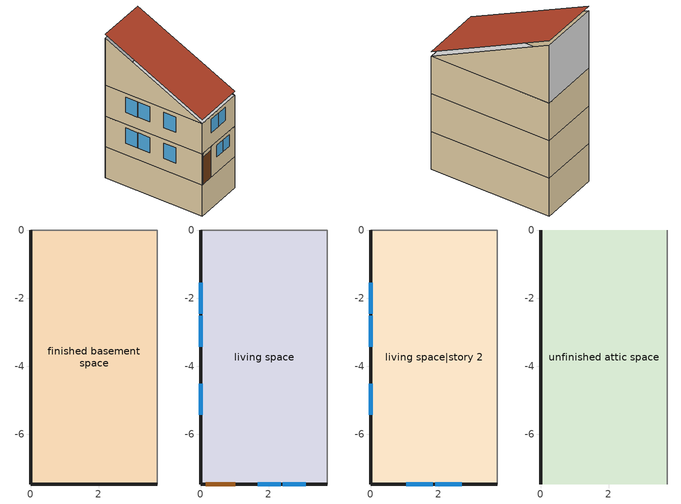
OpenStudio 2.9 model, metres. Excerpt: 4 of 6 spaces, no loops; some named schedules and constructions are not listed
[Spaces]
finished basement space
 floor foundation (FloorFndGrndFinB): 0,-7.47 0,0 3.73,0 3.73,-7.47 z-2.44
 wall foundation (WallFndGrndFinB): 0,0 0,-7.47 3.73,-7.47 z-2.44:0
 wall adiabatic (WallFndGrndFinB Reversed): 3.73,-7.47 3.73,0 0,0 z-2.44:0
living space
 floor to finished basement space (FloorFinUninsFin): 0,-7.47 0,0 3.73,0 3.73,-7.47 z0
 wall outside (WallExtInsFin): 0,0 0,-7.47 0.13,-7.47 1.05,-7.47 3.73,-7.47 z0:2.44
 wall adiabatic (WallIntFinUninsFin Reversed): 3.73,-7.47 3.73,0 0,0 z0:2.44
 window (WindowConstruction): 1.69,-7.47 2.36,-7.47 / 2.42,-7.47 3.09,-7.47 z1.24:2.13; 0,-1.55 0,-2.46 / 0,-2.52 0,-3.42 / 0,-4.52 0,-5.43 z0.93:2.13
 door (Door): 0.15,-7.47 1.02,-7.47 z0:2.13
living space|story 2
 floor to living space (FloorFinUninsFin): 0,-7.47 0,0 3.73,0 3.73,-7.47 z2.44
 wall outside (WallExtInsFin): 0,0 0,-7.47 3.73,-7.47 z2.44:4.88
 wall adiabatic (WallIntFinUninsFin Reversed): 3.73,-7.47 3.73,0 0,0 z2.44:4.88
 window (WindowConstruction): 1.04,-7.47 1.84,-7.47 / 1.9,-7.47 2.69,-7.47 z3.52:4.57; 0,-1.55 0,-2.46 / 0,-2.52 0,-3.42 / 0,-4.52 0,-5.43 z3.37:4.57
unfinished attic space
 floor to living space|story 2 (FloorFinInsUnfinAttic): 0,-7.47 0,0 3.73,0 3.73,-7.47 z4.88
 wall outside (WallExtUninsUnfin): 0,0,8.61 0,0,4.88 0,-7.47,4.88
 wall adiabatic (WallIntUnfinUninsUnfin Reversed): 3.73,0,8.61 3.73,-7.47,4.88 3.73,0,4.88
 ceiling adiabatic (RoofUnfinUninsExt Reversed): 3.73,0 0,0 z4.88:8.61
 roof outside (RoofUnfinInsExt): 3.73,0,8.91 0,0,8.91 0,-7.47,5.18 3.73,-7.47,5.18
[Schedule:Rule] Apply Sunday=Yes; Apply Monday=Yes; Apply Tuesday=Yes; Apply Wednesday=Yes; Apply Thursday=Yes; Apply Friday=Yes; Apply Saturday=Yes
res cooling setpoint allday rule10: Schedule Ruleset=res cooling setpoint; Rule Order=2; Day Schedule=res cooling setpoint allday10; Date Specification Type=DateRange; Start Month=10; Start Day=1; End Month=10; End Day=31
res cooling setpoint allday rule11: Schedule Ruleset=res cooling setpoint; Rule Order=1; Day Schedule=res cooling setpoint allday11; Date Specification Type=DateRange; Start Month=11; Start Day=1; End Month=11; End Day=30
res cooling setpoint allday rule12: Schedule Ruleset=res cooling setpoint; Rule Order=0; Day Schedule=res cooling setpoint allday12; Date Specification Type=DateRange; Start Month=12; Start Day=1; End Month=12; End Day=31
res refrig schedule allday rule1: Schedule Ruleset=res refrig schedule; Rule Order=11; Day Schedule=res refrig schedule allday1; Date Specification Type=DateRange; Start Month=1; Start Day=1; End Month=1; End Day=31
res refrig schedule allday rule2: Schedule Ruleset=res refrig schedule; Rule Order=10; Day Schedule=res refrig schedule allday2; Date Specification Type=DateRange; Start Month=2; Start Day=1; End Month=2; End Day=28
res refrig schedule allday rule3: Schedule Ruleset=res refrig schedule; Rule Order=9; Day Schedule=res refrig schedule allday3; Date Specification Type=DateRange; Start Month=3; Start Day=1; End Month=3; End Day=31
res refrig schedule allday rule4: Schedule Ruleset=res refrig schedule; Rule Order=8; Day Schedule=res refrig schedule allday4; Date Specification Type=DateRange; Start Month=4; Start Day=1; End Month=4; End Day=30
res refrig schedule allday rule5: Schedule Ruleset=res refrig schedule; Rule Order=7; Day Schedule=res refrig schedule allday5; Date Specification Type=DateRange; Start Month=5; Start Day=1; End Month=5; End Day=31
res refrig schedule allday rule6: Schedule Ruleset=res refrig schedule; Rule Order=6; Day Schedule=res refrig schedule allday6; Date Specification Type=DateRange; Start Month=6; Start Day=1; End Month=6; End Day=30
res refrig schedule allday rule7: Schedule Ruleset=res refrig schedule; Rule Order=5; Day Schedule=res refrig schedule allday7; Date Specification Type=DateRange; Start Month=7; Start Day=1; End Month=7; End Day=31
res refrig schedule allday rule8: Schedule Ruleset=res refrig schedule; Rule Order=4; Day Schedule=res refrig schedule allday8; Date Specification Type=DateRange; Start Month=8; Start Day=1; End Month=8; End Day=31
res refrig schedule allday rule9: Schedule Ruleset=res refrig schedule; Rule Order=3; Day Schedule=res refrig schedule allday9; Date Specification Type=DateRange; Start Month=9; Start Day=1; End Month=9; End Day=30
res refrig schedule allday rule10: Schedule Ruleset=res refrig schedule; Rule Order=2; Day Schedule=res refrig schedule allday10; Date Specification Type=DateRange; Start Month=10; Start Day=1; End Month=10; End Day=31
res refrig schedule allday rule11: Schedule Ruleset=res refrig schedule; Rule Order=1; Day Schedule=res refrig schedule allday11; Date Specification Type=DateRange; Start Month=11; Start Day=1; End Month=11; End Day=30
res refrig schedule allday rule12: Schedule Ruleset=res refrig schedule; Rule Order=0; Day Schedule=res refrig schedule allday12; Date Specification Type=DateRange; Start Month=12; Start Day=1; End Month=12; End Day=31
res cw schedule allday ruleset1: Schedule Ruleset=res cw schedule; Rule Order=6; Day Schedule=res cw schedule allday1; Date Specification Type=SpecificDates; Specific Month 1=1; Specific Day 1=1; Specific Month 2=1; Specific Day 2=8; Specific Month 3=1; Specific Day 3=15; Specific Month 4=1; Specific Day 4=22; Specific Month 5=1; Specific Day 5=29; Specific Month 6=2; Specific Day 6=5; Specific Month 7=2; Specific Day 7=12; Specific Month 8=2; Specific Day 8=19; Specific Month 9=2; Specific Day 9=26; Specific Month 10=3; Specific Day 10=5; Specific Month 11=3; Specific Day 11=12; Specific Month 12=3; Specific Day 12=19; Specific Month 13=3; Specific Day 13=26; Specific Month 14=4; Specific Day 14=2; Specific Month 15=4; Specific Day 15=9; Specific Month 16=4; Specific Day 16=16; Specific Month 17=4; Specific Day 17=23; Specific Month 18=4; Specific Day 18=30; Specific Month 19=5; Specific Day 19=7; Specific Month 20=5; Specific Day 20=14; Specific Month 21=5; Specific Day 21=21; Specific Month 22=5; Specific Day 22=28; Specific Month 23=6; Specific Day 23=4; Specific Month 24=6; Specific Day 24=11; Specific Month 25=6; Specific Day 25=18; Specific Month 26=6; Specific Day 26=25; Specific Month 27=7; Specific Day 27=2; Specific Month 28=7; Specific Day 28=9; Specific Month 29=7; Specific Day 29=16; Specific Month 30=7; Specific Day 30=23; Specific Month 31=7; Specific Day 31=30; Specific Month 32=8; Specific Day 32=6; Specific Month 33=8; Specific Day 33=13; Specific Month 34=8; Specific Day 34=20; Specific Month 35=8; Specific Day 35=27; Specific Month 36=9; Specific Day 36=3; Specific Month 37=9; Specific Day 37=10; Specific Month 38=9; Specific Day 38=17; Specific Month 39=9; Specific Day 39=24; Specific Month 40=10; Specific Day 40=1; Specific Month 41=10; Specific Day 41=8; Specific Month 42=10; Specific Day 42=15; Specific Month 43=10; Specific Day 43=22; Specific Month 44=10; Specific Day 44=29; Specific Month 45=11; Specific Day 45=5; Specific Month 46=11; Specific Day 46=12; Specific Month 47=11; Specific Day 47=19; Specific Month 48=11; Specific Day 48=26; Specific Month 49=12; Specific Day 49=3; Specific Month 50=12; Specific Day 50=10; Specific Month 51=12; Specific Day 51=17; Specific Month 52=12; Specific Day 52=24; Specific Month 53=12; Specific Day 53=31
res cw schedule allday ruleset2: Schedule Ruleset=res cw schedule; Rule Order=5; Day Schedule=res cw schedule allday2; Date Specification Type=SpecificDates; Specific Month 1=1; Specific Day 1=2; Specific Month 2=1; Specific Day 2=9; Specific Month 3=1; Specific Day 3=16; Specific Month 4=1; Specific Day 4=23; Specific Month 5=1; Specific Day 5=30; Specific Month 6=2; Specific Day 6=6; Specific Month 7=2; Specific Day 7=13; Specific Month 8=2; Specific Day 8=20; Specific Month 9=2; Specific Day 9=27; Specific Month 10=3; Specific Day 10=6; Specific Month 11=3; Specific Day 11=13; Specific Month 12=3; Specific Day 12=20; Specific Month 13=3; Specific Day 13=27; Specific Month 14=4; Specific Day 14=3; Specific Month 15=4; Specific Day 15=10; Specific Month 16=4; Specific Day 16=17; Specific Month 17=4; Specific Day 17=24; Specific Month 18=5; Specific Day 18=1; Specific Month 19=5; Specific Day 19=8; Specific Month 20=5; Specific Day 20=15; Specific Month 21=5; Specific Day 21=22; Specific Month 22=5; Specific Day 22=29; Specific Month 23=6; Specific Day 23=5; Specific Month 24=6; Specific Day 24=12; Specific Month 25=6; Specific Day 25=19; Specific Month 26=6; Specific Day 26=26; Specific Month 27=7; Specific Day 27=3; Specific Month 28=7; Specific Day 28=10; Specific Month 29=7; Specific Day 29=17; Specific Month 30=7; Specific Day 30=24; Specific Month 31=7; Specific Day 31=31; Specific Month 32=8; Specific Day 32=7; Specific Month 33=8; Specific Day 33=14; Specific Month 34=8; Specific Day 34=21; Specific Month 35=8; Specific Day 35=28; Specific Month 36=9; Specific Day 36=4; Specific Month 37=9; Specific Day 37=11; Specific Month 38=9; Specific Day 38=18; Specific Month 39=9; Specific Day 39=25; Specific Month 40=10; Specific Day 40=2; Specific Month 41=10; Specific Day 41=9; Specific Month 42=10; Specific Day 42=16; Specific Month 43=10; Specific Day 43=23; Specific Month 44=10; Specific Day 44=30; Specific Month 45=11; Specific Day 45=6; Specific Month 46=11; Specific Day 46=13; Specific Month 47=11; Specific Day 47=20; Specific Month 48=11; Specific Day 48=27; Specific Month 49=12; Specific Day 49=4; Specific Month 50=12; Specific Day 50=11; Specific Month 51=12; Specific Day 51=18; Specific Month 52=12; Specific Day 52=25
res cw schedule allday ruleset3: Schedule Ruleset=res cw schedule; Rule Order=4; Day Schedule=res cw schedule allday3; Date Specification Type=SpecificDates; Specific Month 1=1; Specific Day 1=3; Specific Month 2=1; Specific Day 2=10; Specific Month 3=1; Specific Day 3=17; Specific Month 4=1; Specific Day 4=24; Specific Month 5=1; Specific Day 5=31; Specific Month 6=2; Specific Day 6=7; Specific Month 7=2; Specific Day 7=14; Specific Month 8=2; Specific Day 8=21; Specific Month 9=2; Specific Day 9=28; Specific Month 10=3; Specific Day 10=7; Specific Month 11=3; Specific Day 11=14; Specific Month 12=3; Specific Day 12=21; Specific Month 13=3; Specific Day 13=28; Specific Month 14=4; Specific Day 14=4; Specific Month 15=4; Specific Day 15=11; Specific Month 16=4; Specific Day 16=18; Specific Month 17=4; Specific Day 17=25; Specific Month 18=5; Specific Day 18=2; Specific Month 19=5; Specific Day 19=9; Specific Month 20=5; Specific Day 20=16; Specific Month 21=5; Specific Day 21=23; Specific Month 22=5; Specific Day 22=30; Specific Month 23=6; Specific Day 23=6; Specific Month 24=6; Specific Day 24=13; Specific Month 25=6; Specific Day 25=20; Specific Month 26=6; Specific Day 26=27; Specific Month 27=7; Specific Day 27=4; Specific Month 28=7; Specific Day 28=11; Specific Month 29=7; Specific Day 29=18; Specific Month 30=7; Specific Day 30=25; Specific Month 31=8; Specific Day 31=1; Specific Month 32=8; Specific Day 32=8; Specific Month 33=8; Specific Day 33=15; Specific Month 34=8; Specific Day 34=22; Specific Month 35=8; Specific Day 35=29; Specific Month 36=9; Specific Day 36=5; Specific Month 37=9; Specific Day 37=12; Specific Month 38=9; Specific Day 38=19; Specific Month 39=9; Specific Day 39=26; Specific Month 40=10; Specific Day 40=3; Specific Month 41=10; Specific Day 41=10; Specific Month 42=10; Specific Day 42=17; Specific Month 43=10; Specific Day 43=24; Specific Month 44=10; Specific Day 44=31; Specific Month 45=11; Specific Day 45=7; Specific Month 46=11; Specific Day 46=14; Specific Month 47=11; Specific Day 47=21; Specific Month 48=11; Specific Day 48=28; Specific Month 49=12; Specific Day 49=5; Specific Month 50=12; Specific Day 50=12; Specific Month 51=12; Specific Day 51=19; Specific Month 52=12; Specific Day 52=26
res cw schedule allday ruleset4: Schedule Ruleset=res cw schedule; Rule Order=3; Day Schedule=res cw schedule allday4; Date Specification Type=SpecificDates; Specific Month 1=1; Specific Day 1=4; Specific Month 2=1; Specific Day 2=11; Specific Month 3=1; Specific Day 3=18; Specific Month 4=1; Specific Day 4=25; Specific Month 5=2; Specific Day 5=1; Specific Month 6=2; Specific Day 6=8; Specific Month 7=2; Specific Day 7=15; Specific Month 8=2; Specific Day 8=22; Specific Month 9=3; Specific Day 9=1; Specific Month 10=3; Specific Day 10=8; Specific Month 11=3; Specific Day 11=15; Specific Month 12=3; Specific Day 12=22; Specific Month 13=3; Specific Day 13=29; Specific Month 14=4; Specific Day 14=5; Specific Month 15=4; Specific Day 15=12; Specific Month 16=4; Specific Day 16=19; Specific Month 17=4; Specific Day 17=26; Specific Month 18=5; Specific Day 18=3; Specific Month 19=5; Specific Day 19=10; Specific Month 20=5; Specific Day 20=17; Specific Month 21=5; Specific Day 21=24; Specific Month 22=5; Specific Day 22=31; Specific Month 23=6; Specific Day 23=7; Specific Month 24=6; Specific Day 24=14; Specific Month 25=6; Specific Day 25=21; Specific Month 26=6; Specific Day 26=28; Specific Month 27=7; Specific Day 27=5; Specific Month 28=7; Specific Day 28=12; Specific Month 29=7; Specific Day 29=19; Specific Month 30=7; Specific Day 30=26; Specific Month 31=8; Specific Day 31=2; Specific Month 32=8; Specific Day 32=9; Specific Month 33=8; Specific Day 33=16; Specific Month 34=8; Specific Day 34=23; Specific Month 35=8; Specific Day 35=30; Specific Month 36=9; Specific Day 36=6; Specific Month 37=9; Specific Day 37=13; Specific Month 38=9; Specific Day 38=20; Specific Month 39=9; Specific Day 39=27; Specific Month 40=10; Specific Day 40=4; Specific Month 41=10; Specific Day 41=11; Specific Month 42=10; Specific Day 42=18; Specific Month 43=10; Specific Day 43=25; Specific Month 44=11; Specific Day 44=1; Specific Month 45=11; Specific Day 45=8; Specific Month 46=11; Specific Day 46=15; Specific Month 47=11; Specific Day 47=22; Specific Month 48=11; Specific Day 48=29; Specific Month 49=12; Specific Day 49=6; Specific Month 50=12; Specific Day 50=13; Specific Month 51=12; Specific Day 51=20; Specific Month 52=12; Specific Day 52=27
res cw schedule allday ruleset5: Schedule Ruleset=res cw schedule; Rule Order=2; Day Schedule=res cw schedule allday5; Date Specification Type=SpecificDates; Specific Month 1=1; Specific Day 1=5; Specific Month 2=1; Specific Day 2=12; Specific Month 3=1; Specific Day 3=19; Specific Month 4=1; Specific Day 4=26; Specific Month 5=2; Specific Day 5=2; Specific Month 6=2; Specific Day 6=9; Specific Month 7=2; Specific Day 7=16; Specific Month 8=2; Specific Day 8=23; Specific Month 9=3; Specific Day 9=2; Specific Month 10=3; Specific Day 10=9; Specific Month 11=3; Specific Day 11=16; Specific Month 12=3; Specific Day 12=23; Specific Month 13=3; Specific Day 13=30; Specific Month 14=4; Specific Day 14=6; Specific Month 15=4; Specific Day 15=13; Specific Month 16=4; Specific Day 16=20; Specific Month 17=4; Specific Day 17=27; Specific Month 18=5; Specific Day 18=4; Specific Month 19=5; Specific Day 19=11; Specific Month 20=5; Specific Day 20=18; Specific Month 21=5; Specific Day 21=25; Specific Month 22=6; Specific Day 22=1; Specific Month 23=6; Specific Day 23=8; Specific Month 24=6; Specific Day 24=15; Specific Month 25=6; Specific Day 25=22; Specific Month 26=6; Specific Day 26=29; Specific Month 27=7; Specific Day 27=6; Specific Month 28=7; Specific Day 28=13; Specific Month 29=7; Specific Day 29=20; Specific Month 30=7; Specific Day 30=27; Specific Month 31=8; Specific Day 31=3; Specific Month 32=8; Specific Day 32=10; Specific Month 33=8; Specific Day 33=17; Specific Month 34=8; Specific Day 34=24; Specific Month 35=8; Specific Day 35=31; Specific Month 36=9; Specific Day 36=7; Specific Month 37=9; Specific Day 37=14; Specific Month 38=9; Specific Day 38=21; Specific Month 39=9; Specific Day 39=28; Specific Month 40=10; Specific Day 40=5; Specific Month 41=10; Specific Day 41=12; Specific Month 42=10; Specific Day 42=19; Specific Month 43=10; Specific Day 43=26; Specific Month 44=11; Specific Day 44=2; Specific Month 45=11; Specific Day 45=9; Specific Month 46=11; Specific Day 46=16; Specific Month 47=11; Specific Day 47=23; Specific Month 48=11; Specific Day 48=30; Specific Month 49=12; Specific Day 49=7; Specific Month 50=12; Specific Day 50=14; Specific Month 51=12; Specific Day 51=21; Specific Month 52=12; Specific Day 52=28
res cw schedule allday ruleset6: Schedule Ruleset=res cw schedule; Rule Order=1; Day Schedule=res cw schedule allday6; Date Specification Type=SpecificDates; Specific Month 1=1; Specific Day 1=6; Specific Month 2=1; Specific Day 2=13; Specific Month 3=1; Specific Day 3=20; Specific Month 4=1; Specific Day 4=27; Specific Month 5=2; Specific Day 5=3; Specific Month 6=2; Specific Day 6=10; Specific Month 7=2; Specific Day 7=17; Specific Month 8=2; Specific Day 8=24; Specific Month 9=3; Specific Day 9=3; Specific Month 10=3; Specific Day 10=10; Specific Month 11=3; Specific Day 11=17; Specific Month 12=3; Specific Day 12=24; Specific Month 13=3; Specific Day 13=31; Specific Month 14=4; Specific Day 14=7; Specific Month 15=4; Specific Day 15=14; Specific Month 16=4; Specific Day 16=21; Specific Month 17=4; Specific Day 17=28; Specific Month 18=5; Specific Day 18=5; Specific Month 19=5; Specific Day 19=12; Specific Month 20=5; Specific Day 20=19; Specific Month 21=5; Specific Day 21=26; Specific Month 22=6; Specific Day 22=2; Specific Month 23=6; Specific Day 23=9; Specific Month 24=6; Specific Day 24=16; Specific Month 25=6; Specific Day 25=23; Specific Month 26=6; Specific Day 26=30; Specific Month 27=7; Specific Day 27=7; Specific Month 28=7; Specific Day 28=14; Specific Month 29=7; Specific Day 29=21; Specific Month 30=7; Specific Day 30=28; Specific Month 31=8; Specific Day 31=4; Specific Month 32=8; Specific Day 32=11; Specific Month 33=8; Specific Day 33=18; Specific Month 34=8; Specific Day 34=25; Specific Month 35=9; Specific Day 35=1; Specific Month 36=9; Specific Day 36=8; Specific Month 37=9; Specific Day 37=15; Specific Month 38=9; Specific Day 38=22; Specific Month 39=9; Specific Day 39=29; Specific Month 40=10; Specific Day 40=6; Specific Month 41=10; Specific Day 41=13; Specific Month 42=10; Specific Day 42=20; Specific Month 43=10; Specific Day 43=27; Specific Month 44=11; Specific Day 44=3; Specific Month 45=11; Specific Day 45=10; Specific Month 46=11; Specific Day 46=17; Specific Month 47=11; Specific Day 47=24; Specific Month 48=12; Specific Day 48=1; Specific Month 49=12; Specific Day 49=8; Specific Month 50=12; Specific Day 50=15; Specific Month 51=12; Specific Day 51=22; Specific Month 52=12; Specific Day 52=29
res cw schedule allday ruleset7: Schedule Ruleset=res cw schedule; Rule Order=0; Day Schedule=res cw schedule allday7; Date Specification Type=SpecificDates; Specific Month 1=1; Specific Day 1=7; Specific Month 2=1; Specific Day 2=14; Specific Month 3=1; Specific Day 3=21; Specific Month 4=1; Specific Day 4=28; Specific Month 5=2; Specific Day 5=4; Specific Month 6=2; Specific Day 6=11; Specific Month 7=2; Specific Day 7=18; Specific Month 8=2; Specific Day 8=25; Specific Month 9=3; Specific Day 9=4; Specific Month 10=3; Specific Day 10=11; Specific Month 11=3; Specific Day 11=18; Specific Month 12=3; Specific Day 12=25; Specific Month 13=4; Specific Day 13=1; Specific Month 14=4; Specific Day 14=8; Specific Month 15=4; Specific Day 15=15; Specific Month 16=4; Specific Day 16=22; Specific Month 17=4; Specific Day 17=29; Specific Month 18=5; Specific Day 18=6; Specific Month 19=5; Specific Day 19=13; Specific Month 20=5; Specific Day 20=20; Specific Month 21=5; Specific Day 21=27; Specific Month 22=6; Specific Day 22=3; Specific Month 23=6; Specific Day 23=10; Specific Month 24=6; Specific Day 24=17; Specific Month 25=6; Specific Day 25=24; Specific Month 26=7; Specific Day 26=1; Specific Month 27=7; Specific Day 27=8; Specific Month 28=7; Specific Day 28=15; Specific Month 29=7; Specific Day 29=22; Specific Month 30=7; Specific Day 30=29; Specific Month 31=8; Specific Day 31=5; Specific Month 32=8; Specific Day 32=12; Specific Month 33=8; Specific Day 33=19; Specific Month 34=8; Specific Day 34=26; Specific Month 35=9; Specific Day 35=2; Specific Month 36=9; Specific Day 36=9; Specific Month 37=9; Specific Day 37=16; Specific Month 38=9; Specific Day 38=23; Specific Month 39=9; Specific Day 39=30; Specific Month 40=10; Specific Day 40=7; Specific Month 41=10; Specific Day 41=14; Specific Month 42=10; Specific Day 42=21; Specific Month 43=10; Specific Day 43=28; Specific Month 44=11; Specific Day 44=4; Specific Month 45=11; Specific Day 45=11; Specific Month 46=11; Specific Day 46=18; Specific Month 47=11; Specific Day 47=25; Specific Month 48=12; Specific Day 48=2; Specific Month 49=12; Specific Day 49=9; Specific Month 50=12; Specific Day 50=16; Specific Month 51=12; Specific Day 51=23; Specific Month 52=12; Specific Day 52=30
res cd gas schedule allday ruleset1: Schedule Ruleset=res cd gas schedule; Rule Order=6; Day Schedule=res cd gas schedule allday1; Date Specification Type=SpecificDates; Specific Month 1=1; Specific Day 1=1; Specific Month 2=1; Specific Day 2=8; Specific Month 3=1; Specific Day 3=15; Specific Month 4=1; Specific Day 4=22; Specific Month 5=1; Specific Day 5=29; Specific Month 6=2; Specific Day 6=5; Specific Month 7=2; Specific Day 7=12; Specific Month 8=2; Specific Day 8=19; Specific Month 9=2; Specific Day 9=26; Specific Month 10=3; Specific Day 10=5; Specific Month 11=3; Specific Day 11=12; Specific Month 12=3; Specific Day 12=19; Specific Month 13=3; Specific Day 13=26; Specific Month 14=4; Specific Day 14=2; Specific Month 15=4; Specific Day 15=9; Specific Month 16=4; Specific Day 16=16; Specific Month 17=4; Specific Day 17=23; Specific Month 18=4; Specific Day 18=30; Specific Month 19=5; Specific Day 19=7; Specific Month 20=5; Specific Day 20=14; Specific Month 21=5; Specific Day 21=21; Specific Month 22=5; Specific Day 22=28; Specific Month 23=6; Specific Day 23=4; Specific Month 24=6; Specific Day 24=11; Specific Month 25=6; Specific Day 25=18; Specific Month 26=6; Specific Day 26=25; Specific Month 27=7; Specific Day 27=2; Specific Month 28=7; Specific Day 28=9; Specific Month 29=7; Specific Day 29=16; Specific Month 30=7; Specific Day 30=23; Specific Month 31=7; Specific Day 31=30; Specific Month 32=8; Specific Day 32=6; Specific Month 33=8; Specific Day 33=13; Specific Month 34=8; Specific Day 34=20; Specific Month 35=8; Specific Day 35=27; Specific Month 36=9; Specific Day 36=3; Specific Month 37=9; Specific Day 37=10; Specific Month 38=9; Specific Day 38=17; Specific Month 39=9; Specific Day 39=24; Specific Month 40=10; Specific Day 40=1; Specific Month 41=10; Specific Day 41=8; Specific Month 42=10; Specific Day 42=15; Specific Month 43=10; Specific Day 43=22; Specific Month 44=10; Specific Day 44=29; Specific Month 45=11; Specific Day 45=5; Specific Month 46=11; Specific Day 46=12; Specific Month 47=11; Specific Day 47=19; Specific Month 48=11; Specific Day 48=26; Specific Month 49=12; Specific Day 49=3; Specific Month 50=12; Specific Day 50=10; Specific Month 51=12; Specific Day 51=17; Specific Month 52=12; Specific Day 52=24; Specific Month 53=12; Specific Day 53=31
res cd gas schedule allday ruleset2: Schedule Ruleset=res cd gas schedule; Rule Order=5; Day Schedule=res cd gas schedule allday2; Date Specification Type=SpecificDates; Specific Month 1=1; Specific Day 1=2; Specific Month 2=1; Specific Day 2=9; Specific Month 3=1; Specific Day 3=16; Specific Month 4=1; Specific Day 4=23; Specific Month 5=1; Specific Day 5=30; Specific Month 6=2; Specific Day 6=6; Specific Month 7=2; Specific Day 7=13; Specific Month 8=2; Specific Day 8=20; Specific Month 9=2; Specific Day 9=27; Specific Month 10=3; Specific Day 10=6; Specific Month 11=3; Specific Day 11=13; Specific Month 12=3; Specific Day 12=20; Specific Month 13=3; Specific Day 13=27; Specific Month 14=4; Specific Day 14=3; Specific Month 15=4; Specific Day 15=10; Specific Month 16=4; Specific Day 16=17; Specific Month 17=4; Specific Day 17=24; Specific Month 18=5; Specific Day 18=1; Specific Month 19=5; Specific Day 19=8; Specific Month 20=5; Specific Day 20=15; Specific Month 21=5; Specific Day 21=22; Specific Month 22=5; Specific Day 22=29; Specific Month 23=6; Specific Day 23=5; Specific Month 24=6; Specific Day 24=12; Specific Month 25=6; Specific Day 25=19; Specific Month 26=6; Specific Day 26=26; Specific Month 27=7; Specific Day 27=3; Specific Month 28=7; Specific Day 28=10; Specific Month 29=7; Specific Day 29=17; Specific Month 30=7; Specific Day 30=24; Specific Month 31=7; Specific Day 31=31; Specific Month 32=8; Specific Day 32=7; Specific Month 33=8; Specific Day 33=14; Specific Month 34=8; Specific Day 34=21; Specific Month 35=8; Specific Day 35=28; Specific Month 36=9; Specific Day 36=4; Specific Month 37=9; Specific Day 37=11; Specific Month 38=9; Specific Day 38=18; Specific Month 39=9; Specific Day 39=25; Specific Month 40=10; Specific Day 40=2; Specific Month 41=10; Specific Day 41=9; Specific Month 42=10; Specific Day 42=16; Specific Month 43=10; Specific Day 43=23; Specific Month 44=10; Specific Day 44=30; Specific Month 45=11; Specific Day 45=6; Specific Month 46=11; Specific Day 46=13; Specific Month 47=11; Specific Day 47=20; Specific Month 48=11; Specific Day 48=27; Specific Month 49=12; Specific Day 49=4; Specific Month 50=12; Specific Day 50=11; Specific Month 51=12; Specific Day 51=18; Specific Month 52=12; Specific Day 52=25
res cd gas schedule allday ruleset3: Schedule Ruleset=res cd gas schedule; Rule Order=4; Day Schedule=res cd gas schedule allday3; Date Specification Type=SpecificDates; Specific Month 1=1; Specific Day 1=3; Specific Month 2=1; Specific Day 2=10; Specific Month 3=1; Specific Day 3=17; Specific Month 4=1; Specific Day 4=24; Specific Month 5=1; Specific Day 5=31; Specific Month 6=2; Specific Day 6=7; Specific Month 7=2; Specific Day 7=14; Specific Month 8=2; Specific Day 8=21; Specific Month 9=2; Specific Day 9=28; Specific Month 10=3; Specific Day 10=7; Specific Month 11=3; Specific Day 11=14; Specific Month 12=3; Specific Day 12=21; Specific Month 13=3; Specific Day 13=28; Specific Month 14=4; Specific Day 14=4; Specific Month 15=4; Specific Day 15=11; Specific Month 16=4; Specific Day 16=18; Specific Month 17=4; Specific Day 17=25; Specific Month 18=5; Specific Day 18=2; Specific Month 19=5; Specific Day 19=9; Specific Month 20=5; Specific Day 20=16; Specific Month 21=5; Specific Day 21=23; Specific Month 22=5; Specific Day 22=30; Specific Month 23=6; Specific Day 23=6; Specific Month 24=6; Specific Day 24=13; Specific Month 25=6; Specific Day 25=20; Specific Month 26=6; Specific Day 26=27; Specific Month 27=7; Specific Day 27=4; Specific Month 28=7; Specific Day 28=11; Specific Month 29=7; Specific Day 29=18; Specific Month 30=7; Specific Day 30=25; Specific Month 31=8; Specific Day 31=1; Specific Month 32=8; Specific Day 32=8; Specific Month 33=8; Specific Day 33=15; Specific Month 34=8; Specific Day 34=22; Specific Month 35=8; Specific Day 35=29; Specific Month 36=9; Specific Day 36=5; Specific Month 37=9; Specific Day 37=12; Specific Month 38=9; Specific Day 38=19; Specific Month 39=9; Specific Day 39=26; Specific Month 40=10; Specific Day 40=3; Specific Month 41=10; Specific Day 41=10; Specific Month 42=10; Specific Day 42=17; Specific Month 43=10; Specific Day 43=24; Specific Month 44=10; Specific Day 44=31; Specific Month 45=11; Specific Day 45=7; Specific Month 46=11; Specific Day 46=14; Specific Month 47=11; Specific Day 47=21; Specific Month 48=11; Specific Day 48=28; Specific Month 49=12; Specific Day 49=5; Specific Month 50=12; Specific Day 50=12; Specific Month 51=12; Specific Day 51=19; Specific Month 52=12; Specific Day 52=26
res cd gas schedule allday ruleset4: Schedule Ruleset=res cd gas schedule; Rule Order=3; Day Schedule=res cd gas schedule allday4; Date Specification Type=SpecificDates; Specific Month 1=1; Specific Day 1=4; Specific Month 2=1; Specific Day 2=11; Specific Month 3=1; Specific Day 3=18; Specific Month 4=1; Specific Day 4=25; Specific Month 5=2; Specific Day 5=1; Specific Month 6=2; Specific Day 6=8; Specific Month 7=2; Specific Day 7=15; Specific Month 8=2; Specific Day 8=22; Specific Month 9=3; Specific Day 9=1; Specific Month 10=3; Specific Day 10=8; Specific Month 11=3; Specific Day 11=15; Specific Month 12=3; Specific Day 12=22; Specific Month 13=3; Specific Day 13=29; Specific Month 14=4; Specific Day 14=5; Specific Month 15=4; Specific Day 15=12; Specific Month 16=4; Specific Day 16=19; Specific Month 17=4; Specific Day 17=26; Specific Month 18=5; Specific Day 18=3; Specific Month 19=5; Specific Day 19=10; Specific Month 20=5; Specific Day 20=17; Specific Month 21=5; Specific Day 21=24; Specific Month 22=5; Specific Day 22=31; Specific Month 23=6; Specific Day 23=7; Specific Month 24=6; Specific Day 24=14; Specific Month 25=6; Specific Day 25=21; Specific Month 26=6; Specific Day 26=28; Specific Month 27=7; Specific Day 27=5; Specific Month 28=7; Specific Day 28=12; Specific Month 29=7; Specific Day 29=19; Specific Month 30=7; Specific Day 30=26; Specific Month 31=8; Specific Day 31=2; Specific Month 32=8; Specific Day 32=9; Specific Month 33=8; Specific Day 33=16; Specific Month 34=8; Specific Day 34=23; Specific Month 35=8; Specific Day 35=30; Specific Month 36=9; Specific Day 36=6; Specific Month 37=9; Specific Day 37=13; Specific Month 38=9; Specific Day 38=20; Specific Month 39=9; Specific Day 39=27; Specific Month 40=10; Specific Day 40=4; Specific Month 41=10; Specific Day 41=11; Specific Month 42=10; Specific Day 42=18; Specific Month 43=10; Specific Day 43=25; Specific Month 44=11; Specific Day 44=1; Specific Month 45=11; Specific Day 45=8; Specific Month 46=11; Specific Day 46=15; Specific Month 47=11; Specific Day 47=22; Specific Month 48=11; Specific Day 48=29; Specific Month 49=12; Specific Day 49=6; Specific Month 50=12; Specific Day 50=13; Specific Month 51=12; Specific Day 51=20; Specific Month 52=12; Specific Day 52=27
res cd gas schedule allday ruleset5: Schedule Ruleset=res cd gas schedule; Rule Order=2; Day Schedule=res cd gas schedule allday5; Date Specification Type=SpecificDates; Specific Month 1=1; Specific Day 1=5; Specific Month 2=1; Specific Day 2=12; Specific Month 3=1; Specific Day 3=19; Specific Month 4=1; Specific Day 4=26; Specific Month 5=2; Specific Day 5=2; Specific Month 6=2; Specific Day 6=9; Specific Month 7=2; Specific Day 7=16; Specific Month 8=2; Specific Day 8=23; Specific Month 9=3; Specific Day 9=2; Specific Month 10=3; Specific Day 10=9; Specific Month 11=3; Specific Day 11=16; Specific Month 12=3; Specific Day 12=23; Specific Month 13=3; Specific Day 13=30; Specific Month 14=4; Specific Day 14=6; Specific Month 15=4; Specific Day 15=13; Specific Month 16=4; Specific Day 16=20; Specific Month 17=4; Specific Day 17=27; Specific Month 18=5; Specific Day 18=4; Specific Month 19=5; Specific Day 19=11; Specific Month 20=5; Specific Day 20=18; Specific Month 21=5; Specific Day 21=25; Specific Month 22=6; Specific Day 22=1; Specific Month 23=6; Specific Day 23=8; Specific Month 24=6; Specific Day 24=15; Specific Month 25=6; Specific Day 25=22; Specific Month 26=6; Specific Day 26=29; Specific Month 27=7; Specific Day 27=6; Specific Month 28=7; Specific Day 28=13; Specific Month 29=7; Specific Day 29=20; Specific Month 30=7; Specific Day 30=27; Specific Month 31=8; Specific Day 31=3; Specific Month 32=8; Specific Day 32=10; Specific Month 33=8; Specific Day 33=17; Specific Month 34=8; Specific Day 34=24; Specific Month 35=8; Specific Day 35=31; Specific Month 36=9; Specific Day 36=7; Specific Month 37=9; Specific Day 37=14; Specific Month 38=9; Specific Day 38=21; Specific Month 39=9; Specific Day 39=28; Specific Month 40=10; Specific Day 40=5; Specific Month 41=10; Specific Day 41=12; Specific Month 42=10; Specific Day 42=19; Specific Month 43=10; Specific Day 43=26; Specific Month 44=11; Specific Day 44=2; Specific Month 45=11; Specific Day 45=9; Specific Month 46=11; Specific Day 46=16; Specific Month 47=11; Specific Day 47=23; Specific Month 48=11; Specific Day 48=30; Specific Month 49=12; Specific Day 49=7; Specific Month 50=12; Specific Day 50=14; Specific Month 51=12; Specific Day 51=21; Specific Month 52=12; Specific Day 52=28
res cd gas schedule allday ruleset6: Schedule Ruleset=res cd gas schedule; Rule Order=1; Day Schedule=res cd gas schedule allday6; Date Specification Type=SpecificDates; Specific Month 1=1; Specific Day 1=6; Specific Month 2=1; Specific Day 2=13; Specific Month 3=1; Specific Day 3=20; Specific Month 4=1; Specific Day 4=27; Specific Month 5=2; Specific Day 5=3; Specific Month 6=2; Specific Day 6=10; Specific Month 7=2; Specific Day 7=17; Specific Month 8=2; Specific Day 8=24; Specific Month 9=3; Specific Day 9=3; Specific Month 10=3; Specific Day 10=10; Specific Month 11=3; Specific Day 11=17; Specific Month 12=3; Specific Day 12=24; Specific Month 13=3; Specific Day 13=31; Specific Month 14=4; Specific Day 14=7; Specific Month 15=4; Specific Day 15=14; Specific Month 16=4; Specific Day 16=21; Specific Month 17=4; Specific Day 17=28; Specific Month 18=5; Specific Day 18=5; Specific Month 19=5; Specific Day 19=12; Specific Month 20=5; Specific Day 20=19; Specific Month 21=5; Specific Day 21=26; Specific Month 22=6; Specific Day 22=2; Specific Month 23=6; Specific Day 23=9; Specific Month 24=6; Specific Day 24=16; Specific Month 25=6; Specific Day 25=23; Specific Month 26=6; Specific Day 26=30; Specific Month 27=7; Specific Day 27=7; Specific Month 28=7; Specific Day 28=14; Specific Month 29=7; Specific Day 29=21; Specific Month 30=7; Specific Day 30=28; Specific Month 31=8; Specific Day 31=4; Specific Month 32=8; Specific Day 32=11; Specific Month 33=8; Specific Day 33=18; Specific Month 34=8; Specific Day 34=25; Specific Month 35=9; Specific Day 35=1; Specific Month 36=9; Specific Day 36=8; Specific Month 37=9; Specific Day 37=15; Specific Month 38=9; Specific Day 38=22; Specific Month 39=9; Specific Day 39=29; Specific Month 40=10; Specific Day 40=6; Specific Month 41=10; Specific Day 41=13; Specific Month 42=10; Specific Day 42=20; Specific Month 43=10; Specific Day 43=27; Specific Month 44=11; Specific Day 44=3; Specific Month 45=11; Specific Day 45=10; Specific Month 46=11; Specific Day 46=17; Specific Month 47=11; Specific Day 47=24; Specific Month 48=12; Specific Day 48=1; Specific Month 49=12; Specific Day 49=8; Specific Month 50=12; Specific Day 50=15; Specific Month 51=12; Specific Day 51=22; Specific Month 52=12; Specific Day 52=29
res cd gas schedule allday ruleset7: Schedule Ruleset=res cd gas schedule; Rule Order=0; Day Schedule=res cd gas schedule allday7; Date Specification Type=SpecificDates; Specific Month 1=1; Specific Day 1=7; Specific Month 2=1; Specific Day 2=14; Specific Month 3=1; Specific Day 3=21; Specific Month 4=1; Specific Day 4=28; Specific Month 5=2; Specific Day 5=4; Specific Month 6=2; Specific Day 6=11; Specific Month 7=2; Specific Day 7=18; Specific Month 8=2; Specific Day 8=25; Specific Month 9=3; Specific Day 9=4; Specific Month 10=3; Specific Day 10=11; Specific Month 11=3; Specific Day 11=18; Specific Month 12=3; Specific Day 12=25; Specific Month 13=4; Specific Day 13=1; Specific Month 14=4; Specific Day 14=8; Specific Month 15=4; Specific Day 15=15; Specific Month 16=4; Specific Day 16=22; Specific Month 17=4; Specific Day 17=29; Specific Month 18=5; Specific Day 18=6; Specific Month 19=5; Specific Day 19=13; Specific Month 20=5; Specific Day 20=20; Specific Month 21=5; Specific Day 21=27; Specific Month 22=6; Specific Day 22=3; Specific Month 23=6; Specific Day 23=10; Specific Month 24=6; Specific Day 24=17; Specific Month 25=6; Specific Day 25=24; Specific Month 26=7; Specific Day 26=1; Specific Month 27=7; Specific Day 27=8; Specific Month 28=7; Specific Day 28=15; Specific Month 29=7; Specific Day 29=22; Specific Month 30=7; Specific Day 30=29; Specific Month 31=8; Specific Day 31=5; Specific Month 32=8; Specific Day 32=12; Specific Month 33=8; Specific Day 33=19; Specific Month 34=8; Specific Day 34=26; Specific Month 35=9; Specific Day 35=2; Specific Month 36=9; Specific Day 36=9; Specific Month 37=9; Specific Day 37=16; Specific Month 38=9; Specific Day 38=23; Specific Month 39=9; Specific Day 39=30; Specific Month 40=10; Specific Day 40=7; Specific Month 41=10; Specific Day 41=14; Specific Month 42=10; Specific Day 42=21; Specific Month 43=10; Specific Day 43=28; Specific Month 44=11; Specific Day 44=4; Specific Month 45=11; Specific Day 45=11; Specific Month 46=11; Specific Day 46=18; Specific Month 47=11; Specific Day 47=25; Specific Month 48=12; Specific Day 48=2; Specific Month 49=12; Specific Day 49=9; Specific Month 50=12; Specific Day 50=16; Specific Month 51=12; Specific Day 51=23; Specific Month 52=12; Specific Day 52=30
res dw schedule allday ruleset1: Schedule Ruleset=res dw schedule; Rule Order=6; Day Schedule=res dw schedule allday1; Date Specification Type=SpecificDates; Specific Month 1=1; Specific Day 1=1; Specific Month 2=1; Specific Day 2=8; Specific Month 3=1; Specific Day 3=15; Specific Month 4=1; Specific Day 4=22; Specific Month 5=1; Specific Day 5=29; Specific Month 6=2; Specific Day 6=5; Specific Month 7=2; Specific Day 7=12; Specific Month 8=2; Specific Day 8=19; Specific Month 9=2; Specific Day 9=26; Specific Month 10=3; Specific Day 10=5; Specific Month 11=3; Specific Day 11=12; Specific Month 12=3; Specific Day 12=19; Specific Month 13=3; Specific Day 13=26; Specific Month 14=4; Specific Day 14=2; Specific Month 15=4; Specific Day 15=9; Specific Month 16=4; Specific Day 16=16; Specific Month 17=4; Specific Day 17=23; Specific Month 18=4; Specific Day 18=30; Specific Month 19=5; Specific Day 19=7; Specific Month 20=5; Specific Day 20=14; Specific Month 21=5; Specific Day 21=21; Specific Month 22=5; Specific Day 22=28; Specific Month 23=6; Specific Day 23=4; Specific Month 24=6; Specific Day 24=11; Specific Month 25=6; Specific Day 25=18; Specific Month 26=6; Specific Day 26=25; Specific Month 27=7; Specific Day 27=2; Specific Month 28=7; Specific Day 28=9; Specific Month 29=7; Specific Day 29=16; Specific Month 30=7; Specific Day 30=23; Specific Month 31=7; Specific Day 31=30; Specific Month 32=8; Specific Day 32=6; Specific Month 33=8; Specific Day 33=13; Specific Month 34=8; Specific Day 34=20; Specific Month 35=8; Specific Day 35=27; Specific Month 36=9; Specific Day 36=3; Specific Month 37=9; Specific Day 37=10; Specific Month 38=9; Specific Day 38=17; Specific Month 39=9; Specific Day 39=24; Specific Month 40=10; Specific Day 40=1; Specific Month 41=10; Specific Day 41=8; Specific Month 42=10; Specific Day 42=15; Specific Month 43=10; Specific Day 43=22; Specific Month 44=10; Specific Day 44=29; Specific Month 45=11; Specific Day 45=5; Specific Month 46=11; Specific Day 46=12; Specific Month 47=11; Specific Day 47=19; Specific Month 48=11; Specific Day 48=26; Specific Month 49=12; Specific Day 49=3; Specific Month 50=12; Specific Day 50=10; Specific Month 51=12; Specific Day 51=17; Specific Month 52=12; Specific Day 52=24; Specific Month 53=12; Specific Day 53=31
res dw schedule allday ruleset2: Schedule Ruleset=res dw schedule; Rule Order=5; Day Schedule=res dw schedule allday2; Date Specification Type=SpecificDates; Specific Month 1=1; Specific Day 1=2; Specific Month 2=1; Specific Day 2=9; Specific Month 3=1; Specific Day 3=16; Specific Month 4=1; Specific Day 4=23; Specific Month 5=1; Specific Day 5=30; Specific Month 6=2; Specific Day 6=6; Specific Month 7=2; Specific Day 7=13; Specific Month 8=2; Specific Day 8=20; Specific Month 9=2; Specific Day 9=27; Specific Month 10=3; Specific Day 10=6; Specific Month 11=3; Specific Day 11=13; Specific Month 12=3; Specific Day 12=20; Specific Month 13=3; Specific Day 13=27; Specific Month 14=4; Specific Day 14=3; Specific Month 15=4; Specific Day 15=10; Specific Month 16=4; Specific Day 16=17; Specific Month 17=4; Specific Day 17=24; Specific Month 18=5; Specific Day 18=1; Specific Month 19=5; Specific Day 19=8; Specific Month 20=5; Specific Day 20=15; Specific Month 21=5; Specific Day 21=22; Specific Month 22=5; Specific Day 22=29; Specific Month 23=6; Specific Day 23=5; Specific Month 24=6; Specific Day 24=12; Specific Month 25=6; Specific Day 25=19; Specific Month 26=6; Specific Day 26=26; Specific Month 27=7; Specific Day 27=3; Specific Month 28=7; Specific Day 28=10; Specific Month 29=7; Specific Day 29=17; Specific Month 30=7; Specific Day 30=24; Specific Month 31=7; Specific Day 31=31; Specific Month 32=8; Specific Day 32=7; Specific Month 33=8; Specific Day 33=14; Specific Month 34=8; Specific Day 34=21; Specific Month 35=8; Specific Day 35=28; Specific Month 36=9; Specific Day 36=4; Specific Month 37=9; Specific Day 37=11; Specific Month 38=9; Specific Day 38=18; Specific Month 39=9; Specific Day 39=25; Specific Month 40=10; Specific Day 40=2; Specific Month 41=10; Specific Day 41=9; Specific Month 42=10; Specific Day 42=16; Specific Month 43=10; Specific Day 43=23; Specific Month 44=10; Specific Day 44=30; Specific Month 45=11; Specific Day 45=6; Specific Month 46=11; Specific Day 46=13; Specific Month 47=11; Specific Day 47=20; Specific Month 48=11; Specific Day 48=27; Specific Month 49=12; Specific Day 49=4; Specific Month 50=12; Specific Day 50=11; Specific Month 51=12; Specific Day 51=18; Specific Month 52=12; Specific Day 52=25
res dw schedule allday ruleset3: Schedule Ruleset=res dw schedule; Rule Order=4; Day Schedule=res dw schedule allday3; Date Specification Type=SpecificDates; Specific Month 1=1; Specific Day 1=3; Specific Month 2=1; Specific Day 2=10; Specific Month 3=1; Specific Day 3=17; Specific Month 4=1; Specific Day 4=24; Specific Month 5=1; Specific Day 5=31; Specific Month 6=2; Specific Day 6=7; Specific Month 7=2; Specific Day 7=14; Specific Month 8=2; Specific Day 8=21; Specific Month 9=2; Specific Day 9=28; Specific Month 10=3; Specific Day 10=7; Specific Month 11=3; Specific Day 11=14; Specific Month 12=3; Specific Day 12=21; Specific Month 13=3; Specific Day 13=28; Specific Month 14=4; Specific Day 14=4; Specific Month 15=4; Specific Day 15=11; Specific Month 16=4; Specific Day 16=18; Specific Month 17=4; Specific Day 17=25; Specific Month 18=5; Specific Day 18=2; Specific Month 19=5; Specific Day 19=9; Specific Month 20=5; Specific Day 20=16; Specific Month 21=5; Specific Day 21=23; Specific Month 22=5; Specific Day 22=30; Specific Month 23=6; Specific Day 23=6; Specific Month 24=6; Specific Day 24=13; Specific Month 25=6; Specific Day 25=20; Specific Month 26=6; Specific Day 26=27; Specific Month 27=7; Specific Day 27=4; Specific Month 28=7; Specific Day 28=11; Specific Month 29=7; Specific Day 29=18; Specific Month 30=7; Specific Day 30=25; Specific Month 31=8; Specific Day 31=1; Specific Month 32=8; Specific Day 32=8; Specific Month 33=8; Specific Day 33=15; Specific Month 34=8; Specific Day 34=22; Specific Month 35=8; Specific Day 35=29; Specific Month 36=9; Specific Day 36=5; Specific Month 37=9; Specific Day 37=12; Specific Month 38=9; Specific Day 38=19; Specific Month 39=9; Specific Day 39=26; Specific Month 40=10; Specific Day 40=3; Specific Month 41=10; Specific Day 41=10; Specific Month 42=10; Specific Day 42=17; Specific Month 43=10; Specific Day 43=24; Specific Month 44=10; Specific Day 44=31; Specific Month 45=11; Specific Day 45=7; Specific Month 46=11; Specific Day 46=14; Specific Month 47=11; Specific Day 47=21; Specific Month 48=11; Specific Day 48=28; Specific Month 49=12; Specific Day 49=5; Specific Month 50=12; Specific Day 50=12; Specific Month 51=12; Specific Day 51=19; Specific Month 52=12; Specific Day 52=26
res dw schedule allday ruleset4: Schedule Ruleset=res dw schedule; Rule Order=3; Day Schedule=res dw schedule allday4; Date Specification Type=SpecificDates; Specific Month 1=1; Specific Day 1=4; Specific Month 2=1; Specific Day 2=11; Specific Month 3=1; Specific Day 3=18; Specific Month 4=1; Specific Day 4=25; Specific Month 5=2; Specific Day 5=1; Specific Month 6=2; Specific Day 6=8; Specific Month 7=2; Specific Day 7=15; Specific Month 8=2; Specific Day 8=22; Specific Month 9=3; Specific Day 9=1; Specific Month 10=3; Specific Day 10=8; Specific Month 11=3; Specific Day 11=15; Specific Month 12=3; Specific Day 12=22; Specific Month 13=3; Specific Day 13=29; Specific Month 14=4; Specific Day 14=5; Specific Month 15=4; Specific Day 15=12; Specific Month 16=4; Specific Day 16=19; Specific Month 17=4; Specific Day 17=26; Specific Month 18=5; Specific Day 18=3; Specific Month 19=5; Specific Day 19=10; Specific Month 20=5; Specific Day 20=17; Specific Month 21=5; Specific Day 21=24; Specific Month 22=5; Specific Day 22=31; Specific Month 23=6; Specific Day 23=7; Specific Month 24=6; Specific Day 24=14; Specific Month 25=6; Specific Day 25=21; Specific Month 26=6; Specific Day 26=28; Specific Month 27=7; Specific Day 27=5; Specific Month 28=7; Specific Day 28=12; Specific Month 29=7; Specific Day 29=19; Specific Month 30=7; Specific Day 30=26; Specific Month 31=8; Specific Day 31=2; Specific Month 32=8; Specific Day 32=9; Specific Month 33=8; Specific Day 33=16; Specific Month 34=8; Specific Day 34=23; Specific Month 35=8; Specific Day 35=30; Specific Month 36=9; Specific Day 36=6; Specific Month 37=9; Specific Day 37=13; Specific Month 38=9; Specific Day 38=20; Specific Month 39=9; Specific Day 39=27; Specific Month 40=10; Specific Day 40=4; Specific Month 41=10; Specific Day 41=11; Specific Month 42=10; Specific Day 42=18; Specific Month 43=10; Specific Day 43=25; Specific Month 44=11; Specific Day 44=1; Specific Month 45=11; Specific Day 45=8; Specific Month 46=11; Specific Day 46=15; Specific Month 47=11; Specific Day 47=22; Specific Month 48=11; Specific Day 48=29; Specific Month 49=12; Specific Day 49=6; Specific Month 50=12; Specific Day 50=13; Specific Month 51=12; Specific Day 51=20; Specific Month 52=12; Specific Day 52=27
res dw schedule allday ruleset5: Schedule Ruleset=res dw schedule; Rule Order=2; Day Schedule=res dw schedule allday5; Date Specification Type=SpecificDates; Specific Month 1=1; Specific Day 1=5; Specific Month 2=1; Specific Day 2=12; Specific Month 3=1; Specific Day 3=19; Specific Month 4=1; Specific Day 4=26; Specific Month 5=2; Specific Day 5=2; Specific Month 6=2; Specific Day 6=9; Specific Month 7=2; Specific Day 7=16; Specific Month 8=2; Specific Day 8=23; Specific Month 9=3; Specific Day 9=2; Specific Month 10=3; Specific Day 10=9; Specific Month 11=3; Specific Day 11=16; Specific Month 12=3; Specific Day 12=23; Specific Month 13=3; Specific Day 13=30; Specific Month 14=4; Specific Day 14=6; Specific Month 15=4; Specific Day 15=13; Specific Month 16=4; Specific Day 16=20; Specific Month 17=4; Specific Day 17=27; Specific Month 18=5; Specific Day 18=4; Specific Month 19=5; Specific Day 19=11; Specific Month 20=5; Specific Day 20=18; Specific Month 21=5; Specific Day 21=25; Specific Month 22=6; Specific Day 22=1; Specific Month 23=6; Specific Day 23=8; Specific Month 24=6; Specific Day 24=15; Specific Month 25=6; Specific Day 25=22; Specific Month 26=6; Specific Day 26=29; Specific Month 27=7; Specific Day 27=6; Specific Month 28=7; Specific Day 28=13; Specific Month 29=7; Specific Day 29=20; Specific Month 30=7; Specific Day 30=27; Specific Month 31=8; Specific Day 31=3; Specific Month 32=8; Specific Day 32=10; Specific Month 33=8; Specific Day 33=17; Specific Month 34=8; Specific Day 34=24; Specific Month 35=8; Specific Day 35=31; Specific Month 36=9; Specific Day 36=7; Specific Month 37=9; Specific Day 37=14; Specific Month 38=9; Specific Day 38=21; Specific Month 39=9; Specific Day 39=28; Specific Month 40=10; Specific Day 40=5; Specific Month 41=10; Specific Day 41=12; Specific Month 42=10; Specific Day 42=19; Specific Month 43=10; Specific Day 43=26; Specific Month 44=11; Specific Day 44=2; Specific Month 45=11; Specific Day 45=9; Specific Month 46=11; Specific Day 46=16; Specific Month 47=11; Specific Day 47=23; Specific Month 48=11; Specific Day 48=30; Specific Month 49=12; Specific Day 49=7; Specific Month 50=12; Specific Day 50=14; Specific Month 51=12; Specific Day 51=21; Specific Month 52=12; Specific Day 52=28
res dw schedule allday ruleset6: Schedule Ruleset=res dw schedule; Rule Order=1; Day Schedule=res dw schedule allday6; Date Specification Type=SpecificDates; Specific Month 1=1; Specific Day 1=6; Specific Month 2=1; Specific Day 2=13; Specific Month 3=1; Specific Day 3=20; Specific Month 4=1; Specific Day 4=27; Specific Month 5=2; Specific Day 5=3; Specific Month 6=2; Specific Day 6=10; Specific Month 7=2; Specific Day 7=17; Specific Month 8=2; Specific Day 8=24; Specific Month 9=3; Specific Day 9=3; Specific Month 10=3; Specific Day 10=10; Specific Month 11=3; Specific Day 11=17; Specific Month 12=3; Specific Day 12=24; Specific Month 13=3; Specific Day 13=31; Specific Month 14=4; Specific Day 14=7; Specific Month 15=4; Specific Day 15=14; Specific Month 16=4; Specific Day 16=21; Specific Month 17=4; Specific Day 17=28; Specific Month 18=5; Specific Day 18=5; Specific Month 19=5; Specific Day 19=12; Specific Month 20=5; Specific Day 20=19; Specific Month 21=5; Specific Day 21=26; Specific Month 22=6; Specific Day 22=2; Specific Month 23=6; Specific Day 23=9; Specific Month 24=6; Specific Day 24=16; Specific Month 25=6; Specific Day 25=23; Specific Month 26=6; Specific Day 26=30; Specific Month 27=7; Specific Day 27=7; Specific Month 28=7; Specific Day 28=14; Specific Month 29=7; Specific Day 29=21; Specific Month 30=7; Specific Day 30=28; Specific Month 31=8; Specific Day 31=4; Specific Month 32=8; Specific Day 32=11; Specific Month 33=8; Specific Day 33=18; Specific Month 34=8; Specific Day 34=25; Specific Month 35=9; Specific Day 35=1; Specific Month 36=9; Specific Day 36=8; Specific Month 37=9; Specific Day 37=15; Specific Month 38=9; Specific Day 38=22; Specific Month 39=9; Specific Day 39=29; Specific Month 40=10; Specific Day 40=6; Specific Month 41=10; Specific Day 41=13; Specific Month 42=10; Specific Day 42=20; Specific Month 43=10; Specific Day 43=27; Specific Month 44=11; Specific Day 44=3; Specific Month 45=11; Specific Day 45=10; Specific Month 46=11; Specific Day 46=17; Specific Month 47=11; Specific Day 47=24; Specific Month 48=12; Specific Day 48=1; Specific Month 49=12; Specific Day 49=8; Specific Month 50=12; Specific Day 50=15; Specific Month 51=12; Specific Day 51=22; Specific Month 52=12; Specific Day 52=29
res dw schedule allday ruleset7: Schedule Ruleset=res dw schedule; Rule Order=0; Day Schedule=res dw schedule allday7; Date Specification Type=SpecificDates; Specific Month 1=1; Specific Day 1=7; Specific Month 2=1; Specific Day 2=14; Specific Month 3=1; Specific Day 3=21; Specific Month 4=1; Specific Day 4=28; Specific Month 5=2; Specific Day 5=4; Specific Month 6=2; Specific Day 6=11; Specific Month 7=2; Specific Day 7=18; Specific Month 8=2; Specific Day 8=25; Specific Month 9=3; Specific Day 9=4; Specific Month 10=3; Specific Day 10=11; Specific Month 11=3; Specific Day 11=18; Specific Month 12=3; Specific Day 12=25; Specific Month 13=4; Specific Day 13=1; Specific Month 14=4; Specific Day 14=8; Specific Month 15=4; Specific Day 15=15; Specific Month 16=4; Specific Day 16=22; Specific Month 17=4; Specific Day 17=29; Specific Month 18=5; Specific Day 18=6; Specific Month 19=5; Specific Day 19=13; Specific Month 20=5; Specific Day 20=20; Specific Month 21=5; Specific Day 21=27; Specific Month 22=6; Specific Day 22=3; Specific Month 23=6; Specific Day 23=10; Specific Month 24=6; Specific Day 24=17; Specific Month 25=6; Specific Day 25=24; Specific Month 26=7; Specific Day 26=1; Specific Month 27=7; Specific Day 27=8; Specific Month 28=7; Specific Day 28=15; Specific Month 29=7; Specific Day 29=22; Specific Month 30=7; Specific Day 30=29; Specific Month 31=8; Specific Day 31=5; Specific Month 32=8; Specific Day 32=12; Specific Month 33=8; Specific Day 33=19; Specific Month 34=8; Specific Day 34=26; Specific Month 35=9; Specific Day 35=2; Specific Month 36=9; Specific Day 36=9; Specific Month 37=9; Specific Day 37=16; Specific Month 38=9; Specific Day 38=23; Specific Month 39=9; Specific Day 39=30; Specific Month 40=10; Specific Day 40=7; Specific Month 41=10; Specific Day 41=14; Specific Month 42=10; Specific Day 42=21; Specific Month 43=10; Specific Day 43=28; Specific Month 44=11; Specific Day 44=4; Specific Month 45=11; Specific Day 45=11; Specific Month 46=11; Specific Day 46=18; Specific Month 47=11; Specific Day 47=25; Specific Month 48=12; Specific Day 48=2; Specific Month 49=12; Specific Day 49=9; Specific Month 50=12; Specific Day 50=16; Specific Month 51=12; Specific Day 51=23; Specific Month 52=12; Specific Day 52=30
res range gas|false schedule allday rule1: Schedule Ruleset=res range gas|false schedule; Rule Order=11; Day Schedule=res range gas|false schedule allday1; Date Specification Type=DateRange; Start Month=1; Start Day=1; End Month=1; End Day=31
res range gas|false schedule allday rule2: Schedule Ruleset=res range gas|false schedule; Rule Order=10; Day Schedule=res range gas|false schedule allday2; Date Specification Type=DateRange; Start Month=2; Start Day=1; End Month=2; End Day=28
res range gas|false schedule allday rule3: Schedule Ruleset=res range gas|false schedule; Rule Order=9; Day Schedule=res range gas|false schedule allday3; Date Specification Type=DateRange; Start Month=3; Start Day=1; End Month=3; End Day=31
res range gas|false schedule allday rule4: Schedule Ruleset=res range gas|false schedule; Rule Order=8; Day Schedule=res range gas|false schedule allday4; Date Specification Type=DateRange; Start Month=4; Start Day=1; End Month=4; End Day=30
res range gas|false schedule allday rule5: Schedule Ruleset=res range gas|false schedule; Rule Order=7; Day Schedule=res range gas|false schedule allday5; Date Specification Type=DateRange; Start Month=5; Start Day=1; End Month=5; End Day=31
res range gas|false schedule allday rule6: Schedule Ruleset=res range gas|false schedule; Rule Order=6; Day Schedule=res range gas|false schedule allday6; Date Specification Type=DateRange; Start Month=6; Start Day=1; End Month=6; End Day=30
res range gas|false schedule allday rule7: Schedule Ruleset=res range gas|false schedule; Rule Order=5; Day Schedule=res range gas|false schedule allday7; Date Specification Type=DateRange; Start Month=7; Start Day=1; End Month=7; End Day=31
res range gas|false schedule allday rule8: Schedule Ruleset=res range gas|false schedule; Rule Order=4; Day Schedule=res range gas|false schedule allday8; Date Specification Type=DateRange; Start Month=8; Start Day=1; End Month=8; End Day=31
res range gas|false schedule allday rule9: Schedule Ruleset=res range gas|false schedule; Rule Order=3; Day Schedule=res range gas|false schedule allday9; Date Specification Type=DateRange; Start Month=9; Start Day=1; End Month=9; End Day=30
res range gas|false schedule allday rule10: Schedule Ruleset=res range gas|false schedule; Rule Order=2; Day Schedule=res range gas|false schedule allday10; Date Specification Type=DateRange; Start Month=10; Start Day=1; End Month=10; End Day=31
res range gas|false schedule allday rule11: Schedule Ruleset=res range gas|false schedule; Rule Order=1; Day Schedule=res range gas|false schedule allday11; Date Specification Type=DateRange; Start Month=11; Start Day=1; End Month=11; End Day=30
res range gas|false schedule allday rule12: Schedule Ruleset=res range gas|false schedule; Rule Order=0; Day Schedule=res range gas|false schedule allday12; Date Specification Type=DateRange; Start Month=12; Start Day=1; End Month=12; End Day=31
res lighting interior allday rule1: Schedule Ruleset=res lighting interior; Rule Order=11; Day Schedule=res lighting interior allday1; Date Specification Type=DateRange; Start Month=1; Start Day=1; End Month=1; End Day=31
res lighting interior allday rule2: Schedule Ruleset=res lighting interior; Rule Order=10; Day Schedule=res lighting interior allday2; Date Specification Type=DateRange; Start Month=2; Start Day=1; End Month=2; End Day=28
res lighting interior allday rule3: Schedule Ruleset=res lighting interior; Rule Order=9; Day Schedule=res lighting interior allday3; Date Specification Type=DateRange; Start Month=3; Start Day=1; End Month=3; End Day=31
res lighting interior allday rule4: Schedule Ruleset=res lighting interior; Rule Order=8; Day Schedule=res lighting interior allday4; Date Specification Type=DateRange; Start Month=4; Start Day=1; End Month=4; End Day=30
